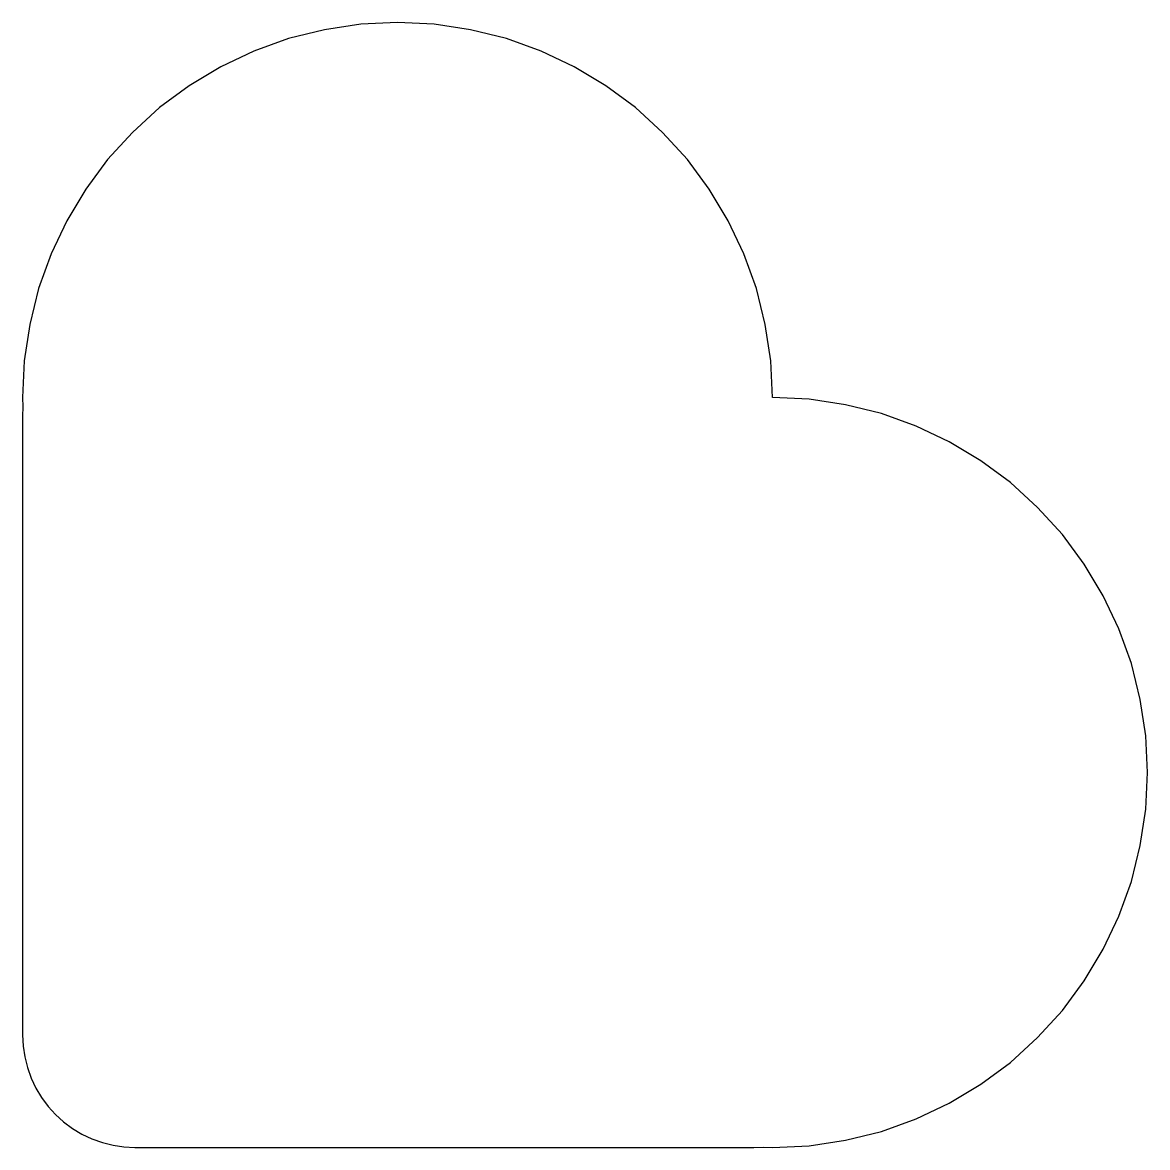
# Model space of a CAD drawing. Header units: metres. Extents: x 0 to 30, y 0 to 30.
import ezdxf

# ---------------------------------------------------------------- set-up
doc = ezdxf.new("R2010")
doc.units = ezdxf.units.M

msp = doc.modelspace()

# ---------------------------------------------------------------- linework, layer by layer
for p, q in [((10, 30), (9.02, 29.952)), ((10.98, 29.952), (10, 30)), ((8.049, 29.808), (7.097, 29.569)), ((9.02, 29.952), (8.049, 29.808)), ((11.951, 29.808), (10.98, 29.952)), ((12.903, 29.569), (11.951, 29.808)), ((7.097, 29.569), (6.173, 29.239)), ((13.827, 29.239), (12.903, 29.569)), ((6.173, 29.239), (5.286, 28.819)), ((14.714, 28.819), (13.827, 29.239)), ((5.286, 28.819), (4.444, 28.315)), ((15.556, 28.315), (14.714, 28.819)), ((4.444, 28.315), (3.656, 27.73)), ((16.344, 27.73), (15.556, 28.315)), ((3.656, 27.73), (2.929, 27.071)), ((17.071, 27.071), (16.344, 27.73)), ((2.929, 27.071), (2.27, 26.344)), ((17.73, 26.344), (17.071, 27.071)), ((2.27, 26.344), (1.685, 25.556)), ((18.315, 25.556), (17.73, 26.344)), ((1.685, 25.556), (1.181, 24.714)), ((18.819, 24.714), (18.315, 25.556)), ((1.181, 24.714), (0.761, 23.827)), ((19.239, 23.827), (18.819, 24.714)), ((0.761, 23.827), (0.431, 22.903)), ((19.569, 22.903), (19.239, 23.827)), ((0.431, 22.903), (0.192, 21.951)), ((19.808, 21.951), (19.569, 22.903)), ((0.192, 21.951), (0.048, 20.98)), ((19.952, 20.98), (19.808, 21.951)), ((0.048, 20.98), (0, 20)), ((20, 20), (19.952, 20.98)), ((0, 20), (0.012, 19.75)), ((20.98, 19.952), (20, 20)), ((21.951, 19.808), (20.98, 19.952)), ((22.903, 19.569), (21.951, 19.808)), ((0.012, 19.75), (0, 19.5)), ((0, 19.5), (0, 3)), ((23.827, 19.239), (22.903, 19.569)), ((24.714, 18.819), (23.827, 19.239)), ((25.556, 18.315), (24.714, 18.819)), ((26.344, 17.73), (25.556, 18.315)), ((27.071, 17.071), (26.344, 17.73)), ((27.73, 16.344), (27.071, 17.071)), ((28.315, 15.556), (27.73, 16.344)), ((28.819, 14.714), (28.315, 15.556)), ((29.239, 13.827), (28.819, 14.714)), ((29.569, 12.903), (29.239, 13.827)), ((29.808, 11.951), (29.569, 12.903)), ((29.952, 10.98), (29.808, 11.951)), ((30, 10), (29.952, 10.98)), ((29.952, 9.02), (30, 10)), ((29.808, 8.049), (29.952, 9.02)), ((29.569, 7.097), (29.808, 8.049)), ((29.239, 6.173), (29.569, 7.097)), ((28.819, 5.286), (29.239, 6.173)), ((28.315, 4.444), (28.819, 5.286)), ((27.73, 3.656), (28.315, 4.444)), ((27.071, 2.929), (27.73, 3.656)), ((0, 3), (0.014, 2.706)), ((0.014, 2.706), (0.058, 2.415)), ((26.344, 2.27), (27.071, 2.929)), ((0.058, 2.415), (0.129, 2.129)), ((0.129, 2.129), (0.228, 1.852)), ((25.556, 1.685), (26.344, 2.27)), ((0.228, 1.852), (0.354, 1.586)), ((0.354, 1.586), (0.506, 1.333)), ((24.714, 1.181), (25.556, 1.685)), ((0.506, 1.333), (0.681, 1.097)), ((0.681, 1.097), (0.879, 0.879)), ((23.827, 0.761), (24.714, 1.181)), ((0.879, 0.879), (1.097, 0.681)), ((1.097, 0.681), (1.333, 0.506)), ((22.903, 0.431), (23.827, 0.761)), ((1.333, 0.506), (1.586, 0.354)), ((1.586, 0.354), (1.852, 0.228)), ((21.951, 0.192), (22.903, 0.431)), ((1.852, 0.228), (2.129, 0.129)), ((2.129, 0.129), (2.415, 0.058)), ((2.415, 0.058), (2.706, 0.014)), ((2.706, 0.014), (3, 0)), ((3, 0), (19.5, 0)), ((19.5, 0), (19.75, 0.012)), ((19.75, 0.012), (20, 0)), ((20, 0), (20.98, 0.048)), ((20.98, 0.048), (21.951, 0.192))]:
    msp.add_line(p, q)

doc.saveas('drawing.dxf')
